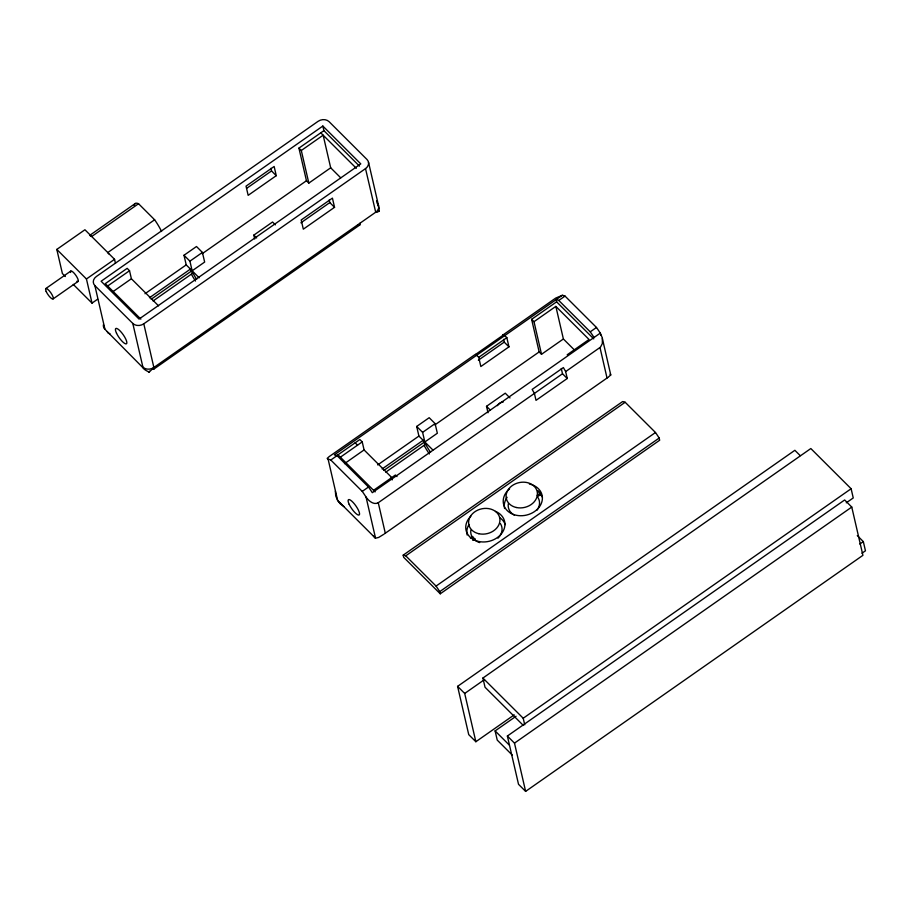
<?xml version="1.0" encoding="UTF-8"?>
<svg xmlns="http://www.w3.org/2000/svg" width="911" height="911" viewBox="0 0 911 911"><rect width="100%" height="100%" fill="white"/><g stroke="black" fill="none" stroke-linecap="round" stroke-linejoin="round"><path stroke-width="1.37" d="M561.29 368.511L562.497 373.761L378.27 502.724C373.669 505.343 368.488 500.731 366.051 497.053A47.474 12.72 55 0 0 362.248 491.393L330.807 460.021A47.474 12.72 55 0 0 328.119 459.212L327.163 458.404L329.201 456.582L474.938 354.63L475.644 354.356L478.73 357.328L480.849 366.529L508.953 346.852L506.835 337.662L503.84 334.667L502.621 335.214L555.63 298.136L562.349 295.278A47.474 12.72 55 0 1 565.025 296.086L596.477 327.47A47.474 12.72 55 0 1 600.281 333.119L602.148 337.503L610.757 374.968L610.017 374.284M335.362 491.143L335.749 495.96L337.617 500.333L328.119 459.212M104.309 326.4L104.332 327.96M610.757 374.968L608.161 377.245M148.971 372.121L145.191 369.991L104.959 329.281A7.914 6.354 -13 0 1 103.433 324.646M148.948 372.371L153.868 367.475L375.605 212.286L379.283 211.215M152.615 369.183A7.914 2.118 55 0 0 153.868 367.475L143.79 323.804L365.516 168.615A7.914 6.354 -13 0 0 367.019 159.516L329.099 121.675A7.914 6.354 -13 0 0 318.11 121.311L96.372 276.5A7.914 6.354 -13 0 0 94.869 285.61L104.959 329.281M565.651 371.586L563.385 367.566L532.149 389.418L534.415 393.438L536.01 400.35L567.246 378.498L565.651 371.586L600.474 347.148L602.353 343.538L602.353 338.436M65.353 276.511L62.392 273.551L56.812 249.42L84.928 229.754L114.558 259.316L115.481 263.336M89.608 235.459L135.318 203.472M161.577 231.519A24.734 6.628 55 0 0 154.619 219.767L138.54 203.722L91.704 236.507A24.734 6.628 55 0 0 90.417 236.086M45.789 288.571L70.773 271.091M154.619 219.767L107.783 252.552A24.734 6.628 55 0 1 108.682 253.862M53.077 298.933L78.061 281.453M97.636 299.184L92.022 303.124L86.443 278.982L114.558 259.316M322.847 126.048L101.121 281.237L139.041 319.078L360.779 163.889L322.847 126.048L323.906 130.649L359.469 166.121M308.829 183.1L301.302 150.497L323.154 135.192L330.693 167.806L308.829 183.1L306.46 180.742L298.933 148.129L323.906 130.649M246.79 188.247L271.524 170.938L270.92 168.319M107.669 286.008L129.533 270.715L127.164 268.346L105.3 283.64L140.863 319.123M276.261 175.675L248.156 195.341L246.038 186.151L274.143 166.474L276.261 175.675L271.524 170.938M112.987 291.634L131.389 278.755L129.533 270.715M196.696 279.381A24.734 6.628 55 0 1 192.961 273.049L191.162 271.262A24.734 6.628 55 0 1 190.433 269.087L186.22 264.885L183.999 255.262L196.491 246.517L202.413 252.438L204.645 262.061L192.153 270.806L199.167 277.809M192.574 272.674L189.921 261.172L202.413 252.438M144.997 293.741L186.22 264.885M202.185 253.714L306.46 180.742M149.438 297.772L190.433 269.087M151.146 299.264L191.162 271.262M153.082 300.96L192.961 273.049M254.716 239.001L253.827 235.129L272.56 222.011L275.407 224.846M300.892 222.819L329.805 202.584L329.201 199.953M334.553 207.309L303.317 229.173L301.199 219.972L332.424 198.12L334.553 207.309L329.805 202.584M153.674 369.217L359.799 224.96M475.724 354.333L503.84 334.667M562.349 295.278L334.371 454.84A47.474 12.72 55 0 1 337.047 455.648L368.5 487.021A47.474 12.72 55 0 1 372.303 492.68L600.281 333.119L600.782 335.294M335.908 456.286L359.856 439.523L362.225 441.892L364.081 449.932L392.242 478.036M541.521 354.288L533.994 321.674L555.847 306.381L563.385 338.983L541.521 354.288L539.153 351.919L531.625 319.317L556.61 301.826L556.109 299.651A47.474 12.72 55 0 1 558.785 300.459L590.237 331.832A47.474 12.72 55 0 1 594.029 337.491M330.807 460.021L337.047 455.648M558.785 300.459L565.025 296.086M478.73 357.328L506.835 337.662M478.355 360.221L504.216 342.126L503.578 339.359M340.361 457.197L362.225 441.892M344.529 463.631L364.081 449.932M430.539 452.3A24.734 6.628 55 0 1 425.653 444.238L423.854 442.439A24.734 6.628 55 0 1 423.125 440.275L418.912 436.073L416.691 426.45L429.183 417.705L435.105 423.615L437.337 433.237L424.845 441.983L432.862 449.988M425.266 443.851L422.613 432.361L435.105 423.615M377.689 464.929L418.912 436.073M434.877 424.902L539.153 351.919M382.13 468.96L423.125 440.275M383.838 470.44L423.854 442.439M385.774 472.149L425.653 444.238M362.248 491.393L368.5 487.021M590.237 331.832L596.477 327.47M488.011 412.774L486.52 406.306L505.252 393.188L509.989 397.925M373.556 490.3L395.408 475.007L396.991 476.578M567.177 354.789L589.041 339.484L555.847 306.381M384.453 533.823L607.626 377.621M403.186 555.152L622.6 401.58A46.017 12.333 55 0 1 625.162 402.263L655.487 432.509A46.017 12.333 55 0 1 659.165 438.054L659.666 440.229L440.252 593.801L403.687 557.316L403.186 555.152A46.017 12.333 55 0 1 405.748 555.835L436.062 586.08A46.017 12.333 55 0 1 439.751 591.626L440.252 593.801M405.748 555.835L625.162 402.263M470.395 538.002L472.49 536.533A15.829 12.708 -13 0 0 474.859 538.902L475.189 540.325M472.763 540.371L474.859 538.902M537.126 495.322L540.269 493.124A19.78 15.886 -13 0 0 537.889 490.756L538.219 492.179M537.444 496.746L540.587 494.548L540.269 493.124M436.062 586.08L655.487 432.509M439.751 591.626L659.165 438.054M514.225 714.862L475.849 741.725L468.732 734.63L457.595 686.359L794.87 450.296L800.211 455.625M523.313 725.429L485.028 687.236L482.91 678.046L810.824 448.542L851.125 488.74L853.243 497.941L846.273 502.826M475.849 741.725L464.701 693.453L484.47 679.617M512.346 755.173L497.235 740.096L495.117 730.907L516.047 716.262M524.725 724.814L523.21 718.244L851.125 488.74M507.37 736.031L844.656 499.968L851.762 507.063L862.911 555.334L525.624 791.386L518.518 784.291L507.37 736.031L514.487 743.125L525.624 791.386M514.487 743.125L851.762 507.063M859.836 544.049L863.332 541.612L857.285 535.577M861.965 553.25L865.45 550.802L863.332 541.612M383.633 534.381L378.657 537.444L375.548 538.173L366.051 497.053M378.828 211.272L379.215 208.699L377.598 204.041M343.971 506.618L340.862 504.227A7.914 4.213 -45.1 0 1 340.019 502.826M556.61 301.826L593.744 338.881M563.385 338.983L574.442 350.018M531.625 319.317L533.994 321.674M562.497 373.761L567.246 378.498M320.786 132.824L356.349 168.307M330.693 167.806L340.748 177.839M504.216 342.126L508.953 346.852M298.933 148.129L301.302 150.497M486.52 406.306L490.312 410.087M253.827 235.129L256.663 237.965M416.691 426.45L422.613 432.361M183.999 255.262L189.921 261.172M355.176 442.803L357.545 445.172M390.728 478.286L392.311 479.858M337.992 454.828L375.138 491.883M131.389 278.755L158.548 305.845M94.869 285.61L132.801 323.451L142.913 367.167A7.914 4.213 -45.1 0 0 145.464 369.092M56.812 249.42L86.443 278.982M482.91 678.046L523.21 718.244M73.256 284.391L92.022 303.124M457.595 686.359L464.701 693.453M495.117 730.907L509.215 744.982M373.419 535.964L375.423 538.15L337.799 500.606A19.165 18.892 5.9 0 0 340.828 504.273M599.996 347.535L607.033 378.031M472.49 536.533L472.809 537.957M378.589 205.852L368.5 162.181M376.573 200.887L377.108 203.187M365.516 168.615L375.719 212.297A7.914 6.354 -13 0 0 377.507 203.631M378.27 502.724L385.307 533.22M538.071 497.668A15.829 12.708 -13 0 1 537 510.206M514.464 515.25A15.829 12.708 -13 0 1 508.327 503.726M504.557 508.509A19.78 15.886 -13 0 1 507.097 497.269M540.587 494.548A19.78 15.886 -13 0 1 542.125 496.939M500.401 523.586A15.829 12.708 -13 0 1 497.987 538.173M479.71 542.592A15.829 12.708 -13 0 1 470.816 530.259M529.393 484.026A19.78 15.886 -13 0 1 539.961 506.038A19.78 15.886 -13 0 1 510.661 513.178A19.78 15.886 -13 0 1 509.602 488.843M495.493 511.356A19.78 15.886 -13 0 1 501.414 533.766A19.78 15.886 -13 0 1 473.094 539.358A19.78 15.886 -13 0 1 470.839 516.23M467.138 535.008A19.78 15.886 -13 0 1 468.994 524.451M499.592 517.562A19.78 15.886 -13 0 1 505.275 524.656M497.452 405.668A5.933 4.76 -13 0 1 503.191 402.024M429.377 453.963A24.734 6.628 55 0 1 424.093 445.331M70.625 272.48A6.331 1.697 55 0 1 72.982 272.036A6.331 1.697 55 0 1 77.754 278.709A6.331 1.697 55 0 1 76.911 281.271M134.224 205.51A24.734 6.628 55 0 1 138.54 203.722M378.771 211.329A14.155 8.017 9.4 0 1 376.744 211.83M359.982 223.218A7.914 2.118 55 0 1 358.365 224.744M149.324 371.21A14.155 2.653 -88.1 0 1 148.971 372.166M153.868 367.475A7.914 6.354 -13 0 1 142.879 367.122M109.901 333.608A7.914 4.213 -45.1 0 1 107.327 331.638M143.79 323.804A7.914 6.354 -13 0 1 132.801 323.451M195.512 281.055A24.734 6.628 55 0 1 191.401 274.143M516.343 507.507A15.829 12.708 -13 0 0 537.194 491.621A15.829 12.708 -13 0 0 511.697 485.996A15.829 12.708 -13 0 0 516.343 507.507M478.867 533.732A15.829 12.708 -13 0 0 499.718 517.847A15.829 12.708 -13 0 0 474.221 512.221A15.829 12.708 -13 0 0 478.867 533.732M349.198 504.375A9.326 2.505 55 0 0 359.071 515.022A9.326 2.505 55 0 0 353.206 502.542A9.326 2.505 55 0 0 349.198 504.375M46.199 291.531A6.331 1.697 55 0 0 52.918 299.013A6.331 1.697 55 0 0 49.194 290.723A6.331 1.697 55 0 0 46.199 291.531M116.506 333.187A9.326 2.505 55 0 0 126.378 343.834A9.326 2.505 55 0 0 120.514 331.365A9.326 2.505 55 0 0 116.506 333.187"/></g></svg>
